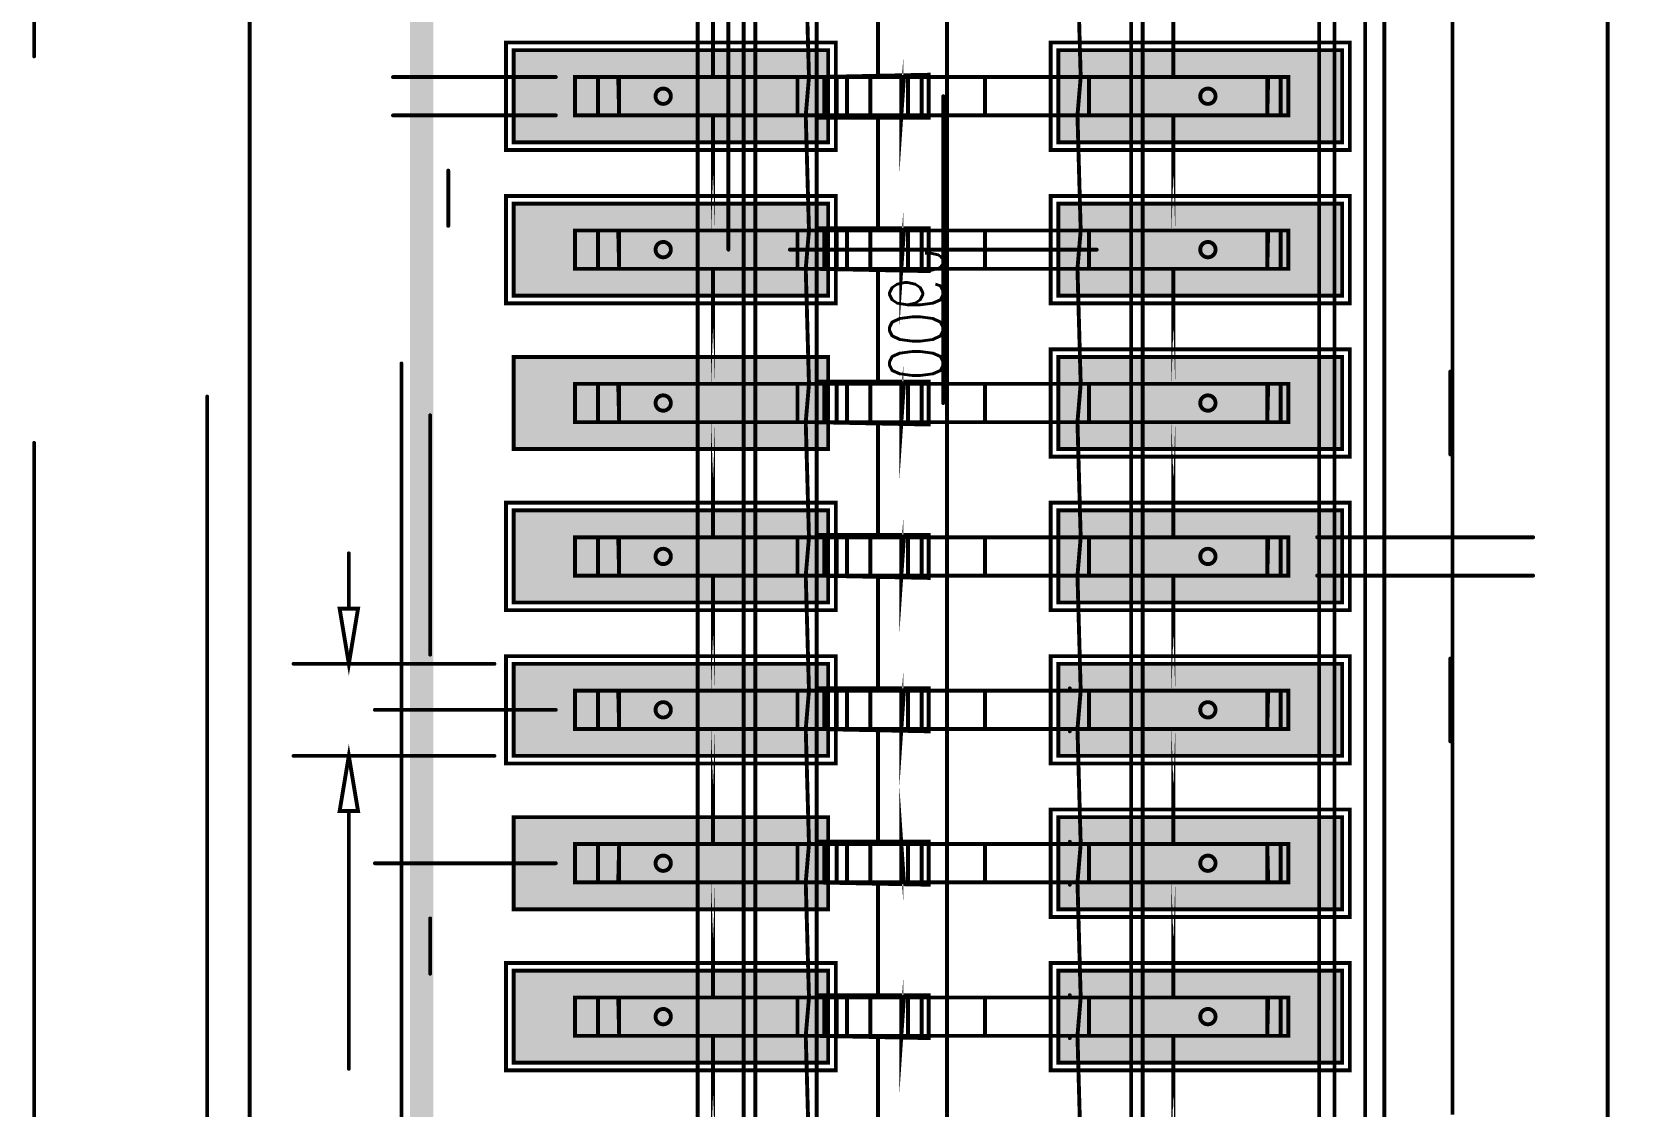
# Model space of a CAD drawing. Extents: x -3.1 to 96.3, y 0 to 53.4.
# Drawn here: x -2.6 to 7.89, y 11.71 to 18.71 of the extents above; entities that cross this region are included whole.
import ezdxf

# ---------------------------------------------------------------- set-up
doc = ezdxf.new("R2010")
doc.units = 0
doc.header["$MEASUREMENT"] = 0
doc.layers.get('0').update_dxf_attribs({"linetype": 'CONTINUOUS'})
for name, color, linetype in [('BOARD_OUTLINE_00', 43, 'CONTINUOUS'), ('DRIL_PLTE_THRU_01', 3, 'CONTINUOUS'), ('DRIL_PLTE_THRU_02', 146, 'CONTINUOUS'), ('DRIL_PLTE_THRU_03', 176, 'CONTINUOUS'), ('DRIL_PLTE_THRU_04', 56, 'CONTINUOUS'), ('DRIL_PLTE_THRU_05', 176, 'CONTINUOUS'), ('DRIL_PLTE_THRU_06', 1, 'CONTINUOUS'), ('DRIL_PLTE_THRU_07', 34, 'CONTINUOUS'), ('DRIL_PLTE_THRU_08', 176, 'CONTINUOUS'), ('PADS_BOT', 5, 'CONTINUOUS'), ('PADS_INNER', 106, 'CONTINUOUS'), ('PADS_TOP', 106, 'CONTINUOUS'), ('PART_BOT_2DLINE_20', 222, 'CONTINUOUS'), ('PART_NAME_08', 216, 'CONTINUOUS')]:
    doc.layers.add(name, color=color, linetype=linetype)
doc.styles.add('W0$05', font='simplex', dxfattribs={"width": 0.75})

# ---------------------------------------------------------------- blocks, each defined once
blk = doc.blocks.new('BOARD_9583')
at = {"layer": 'BOARD_OUTLINE_00', "const_width": 0.152}
blk.add_lwpolyline([(0, 1), (1, 0), (86, 0), (87, 1), (87, 51.009), (86, 52.009), (1, 52.009), (0, 51.009)], close=True, dxfattribs=at)
blk = doc.blocks.new('SMOOTH_0$0254')
at = {"const_width": 0.0127}
blk.add_lwpolyline([(-0.00635, 0, 1), (0.00635, 0, 1)], format="xyb", close=True, dxfattribs=at)
blk = doc.blocks.new('PART_BODY_BOT_9582')
at = {"layer": 'PART_BOT_2DLINE_20', "const_width": 0.0254}
for points in [[(-1.26, 5.925), (-10.535, 5.925)], [(10.535, 5.925), (1.26, 5.925)], [(10.46, 4.797), (0.958, 4.797)], [(6.64, 4.521), (-6.64, 4.521)], [(2.7, 2.925), (2.7, 4.234)], [(3.3, 2.925), (3.3, 4.234)], [(2.34, 3.874), (1.98, 3.874)], [(5.34, 3.874), (3.66, 3.874)], [(3, 2.525), (3, 3.704)], [(4, 2.525), (4, 3.704)], [(-1.125, 2.525), (-1.125, 3.586)], [(-0.875, 2.525), (-0.875, 3.586)], [(6.46, 3.531), (0.742, 3.531)], [(2.64, 3.344), (1.08, 3.344)], [(4.72, 3.344), (4.36, 3.344)], [(-0.155, 3.226), (-0.515, 3.226)], [(-1.125, 2.118), (-0.875, 2.112), (-1.125, 2.112)], [(-0.125, 2.118), (0.125, 2.112), (-0.125, 2.112)], [(0.875, 2.118), (1.125, 2.112), (0.875, 2.112)], [(1.875, 2.118), (2.125, 2.112), (1.875, 2.112)], [(2.875, 2.118), (3.125, 2.112), (2.875, 2.112)], [(4.125, 2.118), (3.875, 2.112), (4.125, 2.112)], [(4.875, 2.118), (5.125, 2.112), (4.875, 2.112)], [(-1.875, 1.5), (-1.125, 1.5), (-1.875, 1.5)], [(-0.125, 1.5), (-0.875, 1.5), (-0.125, 1.5)], [(0.875, 1.5), (0.125, 1.5), (0.875, 1.5)], [(1.125, 1.5), (1.875, 1.5), (1.125, 1.5)], [(2.875, 1.5), (2.125, 1.5), (2.875, 1.5)], [(3.125, 1.5), (3.875, 1.5), (3.125, 1.5)], [(4.125, 1.5), (4.875, 1.5), (4.125, 1.5)], [(5.875, 1.5), (5.125, 1.5), (5.875, 1.5)], [(0, 1.4), (-10.3, 1.4)], [(8.58, 1.225), (8.58, -0.025), (-8.58, -0.025), (-8.58, 1.225)], [(5.875, 0.875), (5.125, 0.896), (4.875, 0.875), (4.125, 0.896), (3.875, 0.875), (3.125, 0.896), (2.875, 0.875), (2.125, 0.896), (1.875, 0.875), (1.125, 0.896), (0.875, 0.875), (0.125, 0.896), (-0.125, 0.875), (-0.875, 0.896), (-1.125, 0.875), (-1.875, 0.896)], [(0, -1), (0, 1)], [(8.05, 0.825), (-8.05, 0.825)], [(-0.875, 0.095), (-0.86, 0.825), (-0.86, 0.095), (-1.14, 0.095), (-1.125, 0.825), (-1.125, 0.095)], [(-0.875, 0.775), (-1.125, 0.775)], [(-0.125, 0.095), (-0.14, 0.825), (-0.14, 0.095), (0.14, 0.095), (0.125, 0.825), (0.125, 0.095)], [(0.125, 0.775), (-0.125, 0.775)], [(0.875, 0.095), (0.86, 0.825), (0.86, 0.095), (1.14, 0.095), (1.125, 0.825), (1.125, 0.095)], [(1.125, 0.775), (0.875, 0.775)], [(1.875, 0.095), (1.86, 0.825), (1.86, 0.095), (2.14, 0.095), (2.125, 0.825), (2.125, 0.095)], [(2.125, 0.775), (1.875, 0.775)], [(2.875, 0.095), (2.86, 0.825), (2.86, 0.095), (3.14, 0.095), (3.125, 0.825), (3.125, 0.095)], [(3.125, 0.775), (2.875, 0.775)], [(3.875, 0.095), (3.86, 0.825), (3.86, 0.095), (4.14, 0.095), (4.125, 0.825), (4.125, 0.095)], [(4.125, 0.775), (3.875, 0.775)], [(4.875, 0.095), (4.86, 0.825), (4.86, 0.095), (5.14, 0.095), (5.125, 0.825), (5.125, 0.095)], [(5.125, 0.775), (4.875, 0.775)], [(-0.875, 0.695), (-1.125, 0.695)], [(-0.875, 0.627), (-1.125, 0.627)], [(0.125, 0.695), (-0.125, 0.695)], [(0.125, 0.627), (-0.125, 0.627)], [(1.125, 0.695), (0.875, 0.695)], [(1.125, 0.627), (0.875, 0.627)], [(2.125, 0.695), (1.875, 0.695)], [(2.125, 0.627), (1.875, 0.627)], [(3.125, 0.695), (2.875, 0.695)], [(3.125, 0.627), (2.875, 0.627)], [(4.125, 0.695), (3.875, 0.695)], [(4.125, 0.627), (3.875, 0.627)], [(5.125, 0.695), (4.875, 0.695)], [(5.125, 0.627), (4.875, 0.627)], [(-1.14, 0.425), (-1.86, 0.425)], [(-0.875, 0.475), (-1.125, 0.475)], [(-0.14, 0.425), (-0.86, 0.425)], [(0.125, 0.475), (-0.125, 0.475)], [(0, -0.5), (0, 0.5)], [(0.86, 0.425), (0.14, 0.425)], [(1.125, 0.475), (0.875, 0.475)], [(1.86, 0.425), (1.14, 0.425)], [(2.125, 0.475), (1.875, 0.475)], [(2.86, 0.425), (2.14, 0.425)], [(3.125, 0.475), (2.875, 0.475)], [(3.86, 0.425), (3.14, 0.425)], [(4.125, 0.475), (3.875, 0.475)], [(4.86, 0.425), (4.14, 0.425)], [(5.125, 0.475), (4.875, 0.475)], [(5.86, 0.425), (5.14, 0.425)], [(-1.125, 0.256), (-0.875, 0.273), (-1.125, 0.273)], [(-0.875, 0.23), (-1.125, 0.23)], [(-0.125, 0.256), (0.125, 0.273), (-0.125, 0.273)], [(0.125, 0.23), (-0.125, 0.23)], [(0.875, 0.256), (1.125, 0.273), (0.875, 0.273)], [(1.125, 0.23), (0.875, 0.23)], [(1.875, 0.256), (2.125, 0.273), (1.875, 0.273)], [(2.125, 0.23), (1.875, 0.23)], [(2.875, 0.256), (3.125, 0.273), (2.875, 0.273)], [(3.125, 0.23), (2.875, 0.23)], [(4.125, 0.256), (3.875, 0.273), (4.125, 0.273)], [(4.125, 0.23), (3.875, 0.23)], [(4.875, 0.256), (5.125, 0.273), (4.875, 0.273)], [(5.125, 0.23), (4.875, 0.23)], [(-0.875, 0.14), (-1.125, 0.14)], [(0.125, 0.14), (-0.125, 0.14)], [(1.125, 0.14), (0.875, 0.14)], [(2.125, 0.14), (1.875, 0.14)], [(3.125, 0.14), (2.875, 0.14)], [(4.125, 0.14), (3.875, 0.14)], [(5.125, 0.14), (4.875, 0.14)], [(1, 0), (-1, 0)], [(0.5, 0), (-0.5, 0)], [(-0.875, -0.273), (-1.125, -0.273)], [(0.125, -0.273), (-0.125, -0.273)], [(1.125, -0.273), (0.875, -0.273)], [(2.125, -0.273), (1.875, -0.273)], [(3.125, -0.273), (2.875, -0.273)], [(4.125, -0.273), (3.875, -0.273)], [(5.125, -0.273), (4.875, -0.273)], [(2.875, -0.825), (2.86, -0.825)], [(3.14, -0.825), (3.125, -0.825)], [(3.875, -0.825), (3.86, -0.825)], [(4.14, -0.825), (4.125, -0.825)], [(4.875, -0.825), (4.86, -0.825)], [(5.14, -0.825), (5.125, -0.825)], [(-1.875, -0.875), (-1.125, -0.896), (-0.875, -0.875), (-0.125, -0.896), (0.125, -0.875), (0.875, -0.896), (1.125, -0.875), (1.875, -0.896), (2.125, -0.875), (2.875, -0.896), (3.125, -0.875), (3.875, -0.896), (4.125, -0.875), (4.875, -0.896), (5.125, -0.875), (5.875, -0.896)], [(11, -1.225), (-11, -1.225)], [(11.075, -1.3), (-11.075, -1.3)], [(-1.875, -1.5), (-1.125, -1.5), (-1.875, -1.5)], [(-0.125, -1.5), (-0.875, -1.5), (-0.125, -1.5)], [(0.875, -1.5), (0.125, -1.5), (0.875, -1.5)], [(1.125, -1.5), (1.875, -1.5), (1.125, -1.5)], [(2.875, -1.5), (2.125, -1.5), (2.875, -1.5)], [(3.125, -1.5), (3.875, -1.5), (3.125, -1.5)], [(4.125, -1.5), (4.875, -1.5), (4.125, -1.5)], [(5.875, -1.5), (5.125, -1.5), (5.875, -1.5)], [(-1.125, -2.118), (-0.875, -2.112), (-1.125, -2.112)], [(-0.125, -2.118), (0.125, -2.112), (-0.125, -2.112)], [(0.875, -2.118), (1.125, -2.112), (0.875, -2.112)], [(1.875, -2.118), (2.125, -2.112), (1.875, -2.112)], [(2.875, -2.118), (3.125, -2.112), (2.875, -2.112)], [(4.125, -2.118), (3.875, -2.112), (4.125, -2.112)], [(4.875, -2.118), (5.125, -2.112), (4.875, -2.112)], [(1.875, -3.845), (1.875, -2.437)], [(2.125, -3.845), (2.125, -2.437)], [(5.64, -3.319), (-5.64, -3.319)], [(1.335, -3.305), (0.795, -3.305)], [(3.205, -3.305), (2.665, -3.305)], [(9.94, -4.331), (-9.94, -4.331)]]:
    blk.add_lwpolyline(points, dxfattribs=at)
for points in [[(2.7, 3.874), (2.34, 3.934), (2.34, 3.814)], [(3.3, 3.874), (3.66, 3.934), (3.66, 3.814)], [(-0.65, 0.7), (-1.35, 0.7), (-1.35, 2.85), (-0.65, 2.85)], [(0.35, 0.7), (-0.35, 0.7), (-0.35, 2.85), (0.35, 2.85)], [(2.35, 0.7), (1.65, 0.7), (1.65, 2.85), (2.35, 2.85)], [(3.35, 0.7), (2.65, 0.7), (2.65, 2.85), (3.35, 2.85)], [(5.35, 0.7), (4.65, 0.7), (4.65, 2.85), (5.35, 2.85)], [(-0.7, 0.75), (-0.7, 2.8), (-1.3, 2.8), (-1.3, 0.75)], [(0.3, 0.75), (0.3, 2.8), (-0.3, 2.8), (-0.3, 0.75)], [(1.3, 0.75), (0.7, 0.75), (0.7, 2.8), (1.3, 2.8), (1.3, 0.75), (0.7, 0.75), (0.7, 2.8), (1.3, 2.8)], [(2.3, 0.75), (2.3, 2.8), (1.7, 2.8), (1.7, 0.75)], [(3.3, 0.75), (3.3, 2.8), (2.7, 2.8), (2.7, 0.75)], [(4.3, 0.75), (3.7, 0.75), (3.7, 2.8), (4.3, 2.8), (4.3, 0.75), (3.7, 0.75), (3.7, 2.8), (4.3, 2.8)], [(5.3, 0.75), (5.3, 2.8), (4.7, 2.8), (4.7, 0.75)], [(-0.875, 0.95), (-1.125, 0.95), (-1.125, 2.4), (-0.875, 2.4), (-0.875, 0.95), (-1.125, 0.95), (-1.125, 2.4), (-0.875, 2.4)], [(0.125, 0.95), (0.125, 2.4), (-0.125, 2.4), (-0.125, 0.95)], [(0.125, 0.95), (-0.125, 0.95), (-0.125, 2.4), (0.125, 2.4)], [(1.125, 0.95), (1.125, 2.4), (0.875, 2.4), (0.875, 0.95)], [(0.875, 0.95), (0.875, 2.4), (1.125, 2.4), (1.125, 0.95)], [(2.125, 0.95), (2.125, 2.4), (1.875, 2.4), (1.875, 0.95)], [(1.875, 0.95), (1.875, 2.4), (2.125, 2.4), (2.125, 0.95)], [(3.125, 0.95), (3.125, 2.4), (2.875, 2.4), (2.875, 0.95)], [(3.125, 0.95), (2.875, 0.95), (2.875, 2.4), (3.125, 2.4)], [(4.125, 0.95), (4.125, 2.4), (3.875, 2.4), (3.875, 0.95), (4.125, 0.95), (4.125, 2.4), (3.875, 2.4), (3.875, 0.95)], [(5.125, 0.95), (5.125, 2.4), (4.875, 2.4), (4.875, 0.95)], [(5.125, 0.95), (4.875, 0.95), (4.875, 2.4), (5.125, 2.4)], [(11, -2.75), (-11, -2.75), (-11, 1.225), (-7.125, 1.225), (-7.125, 2.25), (-6.875, 2.25), (-6.875, -2.25), (-7.125, -2.25), (-7.125, -1.225), (-11, -1.225), (-11, 1.225), (11, 1.225)], [(-1.875, 2.25), (-2.125, 2.25), (-2.125, -2.25), (-1.875, -2.25), (-1.875, -1.225), (-1.125, -1.225), (-1.125, -2.25), (-0.875, -2.25), (-0.875, 2.25), (-1.125, 2.25), (-1.125, 1.225), (-1.875, 1.225)], [(2.125, 2.25), (1.875, 2.25), (1.875, 1.225), (1.125, 1.225), (1.125, 2.25), (0.875, 2.25), (0.875, 1.225), (0.125, 1.225), (0.125, 2.25), (-0.125, 2.25), (-0.125, 1.225), (-0.875, 1.225), (-0.875, 2.25), (-1.125, 2.25), (-1.125, -2.25), (-0.875, -2.25), (-0.875, -1.225), (-0.125, -1.225), (-0.125, -2.25), (0.125, -2.25), (0.125, 2.25), (-0.125, 2.25), (-0.125, -2.25), (0.125, -2.25), (0.125, -1.225), (0.875, -1.225), (0.875, -2.25), (1.125, -2.25), (1.125, -1.225), (1.875, -1.225), (1.875, -2.25), (2.125, -2.25)], [(1.125, -2.25), (0.875, -2.25), (0.875, 2.25), (1.125, 2.25)], [(4.875, -2.25), (4.875, -1.225), (4.125, -1.225), (4.125, -2.25), (3.875, -2.25), (3.875, -1.225), (3.125, -1.225), (3.125, -2.25), (2.875, -2.25), (2.875, 2.25), (3.125, 2.25), (3.125, -2.25), (2.875, -2.25), (2.875, -1.225), (2.125, -1.225), (2.125, -2.25), (1.875, -2.25), (1.875, 2.25), (2.125, 2.25), (2.125, 1.225), (2.875, 1.225), (2.875, 2.25), (3.125, 2.25), (3.125, 1.225), (3.875, 1.225), (3.875, 2.25), (4.125, 2.25), (4.125, -2.25), (3.875, -2.25), (3.875, 2.25), (4.125, 2.25), (4.125, 1.225), (4.875, 1.225), (4.875, 2.25), (5.125, 2.25), (5.125, -2.25)], [(5.875, -2.25), (5.875, -1.225), (5.125, -1.225), (5.125, -2.25), (4.875, -2.25), (4.875, 2.25), (5.125, 2.25), (5.125, 1.225), (5.875, 1.225), (5.875, 2.25), (6.125, 2.25), (6.125, -2.25)], [(10.45, -1.6), (10.45, -1.5), (11.112, -1.5), (11.35, -1.262), (11.35, 1.312), (11.112, 1.55), (10.45, 1.55), (10.45, 1.6), (-10.45, 1.6), (-10.45, 1.55), (-11.112, 1.55), (-11.35, 1.312), (-11.35, -1.262), (-11.112, -1.5), (-10.45, -1.5), (-10.45, -1.6), (-6.606, -1.6), (-6.058, -2.55), (6.058, -2.55), (6.606, -1.6)], [(11.075, -2.875), (-11.075, -2.875), (-11.075, 1.3), (11.075, 1.3)], [(-0.65, -2.65), (-1.35, -2.65), (-1.35, -0.7), (-0.65, -0.7)], [(0.35, -2.65), (-0.35, -2.65), (-0.35, -0.7), (0.35, -0.7)], [(1.35, -2.65), (0.65, -2.65), (0.65, -0.7), (1.35, -0.7)], [(2.35, -2.65), (1.65, -2.65), (1.65, -0.7), (2.35, -0.7)], [(3.35, -2.65), (2.65, -2.65), (2.65, -0.7), (3.35, -0.7)], [(4.35, -2.65), (3.65, -2.65), (3.65, -0.7), (4.35, -0.7)], [(5.35, -2.65), (4.65, -2.65), (4.65, -0.7), (5.35, -0.7)], [(-0.7, -2.6), (-0.7, -0.75), (-1.3, -0.75), (-1.3, -2.6)], [(0.3, -2.6), (0.3, -0.75), (-0.3, -0.75), (-0.3, -2.6)], [(1.3, -2.6), (1.3, -0.75), (0.7, -0.75), (0.7, -2.6)], [(2.3, -2.6), (2.3, -0.75), (1.7, -0.75), (1.7, -2.6)], [(3.3, -2.6), (3.3, -0.75), (2.7, -0.75), (2.7, -2.6)], [(4.3, -2.6), (4.3, -0.75), (3.7, -0.75), (3.7, -2.6)], [(5.3, -2.6), (5.3, -0.75), (4.7, -0.75), (4.7, -2.6)], [(-0.875, -2.2), (-1.125, -2.2), (-1.125, -0.95), (-0.875, -0.95)], [(-0.875, -2.2), (-1.125, -2.2), (-1.125, -0.95), (-0.875, -0.95)], [(0.125, -2.2), (-0.125, -2.2), (-0.125, -0.95), (0.125, -0.95), (0.125, -2.2), (-0.125, -2.2), (-0.125, -0.95), (0.125, -0.95)], [(1.125, -2.2), (0.875, -2.2), (0.875, -0.95), (1.125, -0.95), (1.125, -2.2), (0.875, -2.2), (0.875, -0.95), (1.125, -0.95)], [(2.125, -2.2), (1.875, -2.2), (1.875, -0.95), (2.125, -0.95), (2.125, -2.2), (1.875, -2.2), (1.875, -0.95), (2.125, -0.95)], [(3.125, -2.2), (3.125, -0.95), (2.875, -0.95), (2.875, -2.2), (3.125, -2.2), (3.125, -0.95), (2.875, -0.95), (2.875, -2.2)], [(4.125, -2.2), (4.125, -0.95), (3.875, -0.95), (3.875, -2.2)], [(4.125, -2.2), (3.875, -2.2), (3.875, -0.95), (4.125, -0.95)], [(5.125, -2.2), (5.125, -0.95), (4.875, -0.95), (4.875, -2.2), (5.125, -2.2), (5.125, -0.95), (4.875, -0.95), (4.875, -2.2)], [(6, -2.45), (6.548, -1.5), (6, -2.45), (-6, -2.45), (-6.548, -1.5), (-6, -2.45)]]:
    blk.add_lwpolyline(points, close=True, dxfattribs=at)
for points in [[(-1.05, 1.825, 1), (-0.95, 1.825, 1), (-1.05, 1.825)], [(0.05, 1.825, -1), (-0.05, 1.825, -1), (0.05, 1.825)], [(0.95, 1.825, 1), (1.05, 1.825, 1), (0.95, 1.825)], [(1.95, 1.825, 1), (2.05, 1.825, 1), (1.95, 1.825)], [(2.95, 1.825, 1), (3.05, 1.825, 1), (2.95, 1.825)], [(3.95, 1.825, 1), (4.05, 1.825, 1), (3.95, 1.825)], [(4.95, 1.825, 1), (5.05, 1.825, 1), (4.95, 1.825)], [(-1.05, -1.725, 1), (-0.95, -1.725, 1), (-1.05, -1.725)], [(0.05, -1.725, -1), (-0.05, -1.725, -1), (0.05, -1.725)], [(0.95, -1.725, 1), (1.05, -1.725, 1), (0.95, -1.725)], [(1.95, -1.725, 1), (2.05, -1.725, 1), (1.95, -1.725)], [(2.95, -1.725, 1), (3.05, -1.725, 1), (2.95, -1.725)], [(3.95, -1.725, 1), (4.05, -1.725, 1), (3.95, -1.725)], [(4.95, -1.725, 1), (5.05, -1.725, 1), (4.95, -1.725)]]:
    blk.add_lwpolyline(points, format="xyb", dxfattribs=at)
at = {"layer": 'PART_BOT_2DLINE_20'}
for p in [(-1.26, 5.925), (1.26, 5.925), (0.958, 4.797), (2.7, 4.234), (3.3, 4.234), (1.98, 3.874), (2.34, 3.934), (2.34, 3.874), (2.7, 3.874), (3.3, 3.874), (3.66, 3.934), (3.66, 3.874), (5.34, 3.874), (2.34, 3.814), (3.66, 3.814), (3, 3.704), (4, 3.704), (-1.125, 3.586), (-0.875, 3.586), (0.742, 3.531), (1.08, 3.344), (2.64, 3.344), (4.36, 3.344), (4.72, 3.344), (-0.515, 3.226), (-0.155, 3.226), (2.7, 2.925), (3.3, 2.925), (-1.35, 2.85), (-0.65, 2.85), (-0.35, 2.85), (0.35, 2.85), (1.65, 2.85), (2.35, 2.85), (2.65, 2.85), (3.35, 2.85), (4.65, 2.85), (5.35, 2.85), (-1.3, 2.8), (-0.7, 2.8), (-0.3, 2.8), (0.3, 2.8), (0.7, 2.8), (0.7, 2.8), (1.3, 2.8), (1.3, 2.8), (1.7, 2.8), (2.3, 2.8), (2.7, 2.8), (3.3, 2.8), (3.7, 2.8), (3.7, 2.8), (4.3, 2.8), (4.3, 2.8), (4.7, 2.8), (5.3, 2.8), (-1.125, 2.525), (-0.875, 2.525), (3, 2.525), (4, 2.525), (-1.125, 2.4), (-1.125, 2.4), (-0.875, 2.4), (-0.875, 2.4), (-0.125, 2.4), (-0.125, 2.4), (0.125, 2.4), (0.125, 2.4), (0.875, 2.4), (0.875, 2.4), (1.125, 2.4), (1.125, 2.4), (1.875, 2.4), (1.875, 2.4), (2.125, 2.4), (2.125, 2.4), (2.875, 2.4), (2.875, 2.4), (3.125, 2.4), (3.125, 2.4), (3.875, 2.4), (3.875, 2.4), (4.125, 2.4), (4.125, 2.4), (4.875, 2.4), (4.875, 2.4), (5.125, 2.4), (5.125, 2.4), (-1.125, 2.25), (-1.125, 2.25), (-0.875, 2.25), (-0.875, 2.25), (-0.125, 2.25), (-0.125, 2.25), (0.125, 2.25), (0.125, 2.25), (0.875, 2.25), (0.875, 2.25), (1.125, 2.25), (1.125, 2.25), (1.875, 2.25), (1.875, 2.25), (2.125, 2.25), (2.125, 2.25), (2.875, 2.25), (2.875, 2.25), (3.125, 2.25), (3.125, 2.25), (3.875, 2.25), (3.875, 2.25), (4.125, 2.25), (4.125, 2.25), (4.875, 2.25), (4.875, 2.25), (5.125, 2.25), (5.125, 2.25), (-1.125, 2.118), (-1.125, 2.112), (-0.875, 2.112), (-0.125, 2.118), (-0.125, 2.112), (0.125, 2.112), (0.875, 2.118), (0.875, 2.112), (1.125, 2.112), (1.875, 2.118), (1.875, 2.112), (2.125, 2.112), (2.875, 2.118), (2.875, 2.112), (3.125, 2.112), (3.875, 2.112), (4.125, 2.118), (4.125, 2.112), (4.875, 2.118), (4.875, 2.112), (5.125, 2.112), (-1.05, 1.825), (-0.95, 1.825), (-0.05, 1.825), (0.05, 1.825), (0.95, 1.825), (1.05, 1.825), (1.95, 1.825), (2.05, 1.825), (2.95, 1.825), (3.05, 1.825), (3.95, 1.825), (4.05, 1.825), (4.95, 1.825), (5.05, 1.825), (-1.125, 1.5), (-0.875, 1.5), (-0.125, 1.5), (-0.125, 1.5), (0.125, 1.5), (0.875, 1.5), (0.875, 1.5), (1.125, 1.5), (1.125, 1.5), (1.875, 1.5), (2.125, 1.5), (2.875, 1.5), (2.875, 1.5), (3.125, 1.5), (3.125, 1.5), (3.875, 1.5), (4.125, 1.5), (4.125, 1.5), (4.875, 1.5), (5.125, 1.5), (0, 1.4), (-1.125, 1.225), (-0.875, 1.225), (-0.125, 1.225), (0.125, 1.225), (0.875, 1.225), (1.125, 1.225), (1.875, 1.225), (2.125, 1.225), (2.875, 1.225), (3.125, 1.225), (3.875, 1.225), (4.125, 1.225), (4.875, 1.225), (5.125, 1.225), (-1.125, 0.95), (-1.125, 0.95), (-0.875, 0.95), (-0.875, 0.95), (-0.125, 0.95), (-0.125, 0.95), (0, 1), (0.125, 0.95), (0.125, 0.95), (0.875, 0.95), (0.875, 0.95), (1.125, 0.95), (1.125, 0.95), (1.875, 0.95), (1.875, 0.95), (2.125, 0.95), (2.125, 0.95), (2.875, 0.95), (2.875, 0.95), (3.125, 0.95), (3.125, 0.95), (3.875, 0.95), (3.875, 0.95), (4.125, 0.95), (4.125, 0.95), (4.875, 0.95), (4.875, 0.95), (5.125, 0.95), (5.125, 0.95), (-1.125, 0.875), (-0.875, 0.896), (-0.125, 0.875), (0.125, 0.896), (0.875, 0.875), (1.125, 0.896), (1.875, 0.875), (2.125, 0.896), (2.875, 0.875), (3.125, 0.896), (3.875, 0.875), (4.125, 0.896), (4.875, 0.875), (5.125, 0.896), (-1.3, 0.75), (-1.125, 0.825), (-1.125, 0.775), (-0.875, 0.775), (-0.86, 0.825), (-0.7, 0.75), (-0.3, 0.75), (-0.14, 0.825), (-0.125, 0.775), (0.125, 0.825), (0.125, 0.775), (0.3, 0.75), (0.7, 0.75), (0.7, 0.75), (0.86, 0.825), (0.875, 0.775), (1.125, 0.825), (1.125, 0.775), (1.3, 0.75), (1.3, 0.75), (1.7, 0.75), (1.86, 0.825), (1.875, 0.775), (2.125, 0.825), (2.125, 0.775), (2.3, 0.75), (2.7, 0.75), (2.86, 0.825), (2.875, 0.775), (3.125, 0.825), (3.125, 0.775), (3.3, 0.75), (3.7, 0.75), (3.7, 0.75), (3.86, 0.825), (3.875, 0.775), (4.125, 0.825), (4.125, 0.775), (4.3, 0.75), (4.3, 0.75), (4.7, 0.75), (4.86, 0.825), (4.875, 0.775), (5.125, 0.825), (5.125, 0.775), (5.3, 0.75), (-1.35, 0.7), (-1.125, 0.695), (-1.125, 0.627), (-0.875, 0.695), (-0.875, 0.627), (-0.65, 0.7), (-0.35, 0.7), (-0.125, 0.695), (-0.125, 0.627), (0.125, 0.695), (0.125, 0.627), (0.35, 0.7), (0.875, 0.695), (0.875, 0.627), (1.125, 0.695), (1.125, 0.627), (1.65, 0.7), (1.875, 0.695), (1.875, 0.627), (2.125, 0.695), (2.125, 0.627), (2.35, 0.7), (2.65, 0.7), (2.875, 0.695), (2.875, 0.627), (3.125, 0.695), (3.125, 0.627), (3.35, 0.7), (3.875, 0.695), (3.875, 0.627), (4.125, 0.695), (4.125, 0.627), (4.65, 0.7), (4.875, 0.695), (4.875, 0.627), (5.125, 0.695), (5.125, 0.627), (5.35, 0.7), (-1.14, 0.425), (-1.125, 0.475), (-0.875, 0.475), (-0.86, 0.425), (-0.14, 0.425), (-0.125, 0.475), (0, 0.5), (0.125, 0.475), (0.14, 0.425), (0.86, 0.425), (0.875, 0.475), (1.125, 0.475), (1.14, 0.425), (1.86, 0.425), (1.875, 0.475), (2.125, 0.475), (2.14, 0.425), (2.86, 0.425), (2.875, 0.475), (3.125, 0.475), (3.14, 0.425), (3.86, 0.425), (3.875, 0.475), (4.125, 0.475), (4.14, 0.425), (4.86, 0.425), (4.875, 0.475), (5.125, 0.475), (5.14, 0.425), (-1.125, 0.273), (-1.125, 0.256), (-1.125, 0.23), (-0.875, 0.273), (-0.875, 0.23), (-0.125, 0.273), (-0.125, 0.256), (-0.125, 0.23), (0.125, 0.273), (0.125, 0.23), (0.875, 0.273), (0.875, 0.256), (0.875, 0.23), (1.125, 0.273), (1.125, 0.23), (1.875, 0.273), (1.875, 0.256), (1.875, 0.23), (2.125, 0.273), (2.125, 0.23), (2.875, 0.273), (2.875, 0.256), (2.875, 0.23), (3.125, 0.273), (3.125, 0.23), (3.875, 0.273), (3.875, 0.23), (4.125, 0.273), (4.125, 0.256), (4.125, 0.23), (4.875, 0.273), (4.875, 0.256), (4.875, 0.23), (5.125, 0.273), (5.125, 0.23), (-1.14, 0.095), (-1.125, 0.14), (-1.125, 0.095), (-0.875, 0.14), (-0.875, 0.095), (-0.86, 0.095), (-0.14, 0.095), (-0.125, 0.14), (-0.125, 0.095), (0.125, 0.14), (0.125, 0.095), (0.14, 0.095), (0.86, 0.095), (0.875, 0.14), (0.875, 0.095), (1.125, 0.14), (1.125, 0.095), (1.14, 0.095), (1.86, 0.095), (1.875, 0.14), (1.875, 0.095), (2.125, 0.14), (2.125, 0.095), (2.14, 0.095), (2.86, 0.095), (2.875, 0.14), (2.875, 0.095), (3.125, 0.14), (3.125, 0.095), (3.14, 0.095), (3.86, 0.095), (3.875, 0.14), (3.875, 0.095), (4.125, 0.14), (4.125, 0.095), (4.14, 0.095), (4.86, 0.095), (4.875, 0.14), (4.875, 0.095), (5.125, 0.14), (5.125, 0.095), (5.14, 0.095), (-1, 0), (-0.5, 0), (0.5, 0), (1, 0), (-1.125, -0.273), (-0.875, -0.273), (-0.125, -0.273), (0.125, -0.273), (0.875, -0.273), (1.125, -0.273), (1.875, -0.273), (2.125, -0.273), (2.875, -0.273), (3.125, -0.273), (3.875, -0.273), (4.125, -0.273), (4.875, -0.273), (5.125, -0.273), (0, -0.5), (-1.35, -0.7), (-0.65, -0.7), (-0.35, -0.7), (0.35, -0.7), (0.65, -0.7), (1.35, -0.7), (1.65, -0.7), (2.35, -0.7), (2.65, -0.7), (3.35, -0.7), (3.65, -0.7), (4.35, -0.7), (4.65, -0.7), (5.35, -0.7), (-1.3, -0.75), (-0.7, -0.75), (-0.3, -0.75), (0.3, -0.75), (0.7, -0.75), (1.3, -0.75), (1.7, -0.75), (2.3, -0.75), (2.7, -0.75), (2.86, -0.825), (2.875, -0.825), (3.125, -0.825), (3.14, -0.825), (3.3, -0.75), (3.7, -0.75), (3.86, -0.825), (3.875, -0.825), (4.125, -0.825), (4.14, -0.825), (4.3, -0.75), (4.7, -0.75), (4.86, -0.825), (4.875, -0.825), (5.125, -0.825), (5.14, -0.825), (5.3, -0.75), (-1.125, -0.896), (-1.125, -0.95), (-1.125, -0.95), (-0.875, -0.875), (-0.875, -0.95), (-0.875, -0.95), (-0.125, -0.896), (-0.125, -0.95), (-0.125, -0.95), (0.125, -0.875), (0.125, -0.95), (0.125, -0.95), (0.875, -0.896), (0.875, -0.95), (0.875, -0.95), (1.125, -0.875), (1.125, -0.95), (1.125, -0.95), (1.875, -0.896), (1.875, -0.95), (1.875, -0.95), (2.125, -0.875), (2.125, -0.95), (2.125, -0.95), (2.875, -0.896), (2.875, -0.95), (2.875, -0.95), (3.125, -0.875), (3.125, -0.95), (3.125, -0.95), (3.875, -0.896), (3.875, -0.95), (3.875, -0.95), (4.125, -0.875), (4.125, -0.95), (4.125, -0.95), (4.875, -0.896), (4.875, -0.95), (4.875, -0.95), (5.125, -0.875), (5.125, -0.95), (5.125, -0.95), (0, -1), (-1.125, -1.225), (-0.875, -1.225), (-0.125, -1.225), (0.125, -1.225), (0.875, -1.225), (1.125, -1.225), (1.875, -1.225), (2.125, -1.225), (2.875, -1.225), (3.125, -1.225), (3.875, -1.225), (4.125, -1.225), (4.875, -1.225), (5.125, -1.225), (-1.125, -1.5), (-0.875, -1.5), (-0.125, -1.5), (-0.125, -1.5), (0.125, -1.5), (0.875, -1.5), (0.875, -1.5), (1.125, -1.5), (1.125, -1.5), (1.875, -1.5), (2.125, -1.5), (2.875, -1.5), (2.875, -1.5), (3.125, -1.5), (3.125, -1.5), (3.875, -1.5), (4.125, -1.5), (4.125, -1.5), (4.875, -1.5), (5.125, -1.5), (-1.05, -1.725), (-0.95, -1.725), (-0.05, -1.725), (0.05, -1.725), (0.95, -1.725), (1.05, -1.725), (1.95, -1.725), (2.05, -1.725), (2.95, -1.725), (3.05, -1.725), (3.95, -1.725), (4.05, -1.725), (4.95, -1.725), (5.05, -1.725), (-1.125, -2.112), (-1.125, -2.118), (-1.125, -2.2), (-1.125, -2.2), (-0.875, -2.112), (-0.875, -2.2), (-0.875, -2.2), (-0.125, -2.112), (-0.125, -2.118), (-0.125, -2.2), (-0.125, -2.2), (0.125, -2.112), (0.125, -2.2), (0.125, -2.2), (0.875, -2.112), (0.875, -2.118), (0.875, -2.2), (0.875, -2.2), (1.125, -2.112), (1.125, -2.2), (1.125, -2.2), (1.875, -2.112), (1.875, -2.118), (1.875, -2.2), (1.875, -2.2), (2.125, -2.112), (2.125, -2.2), (2.125, -2.2), (2.875, -2.112), (2.875, -2.118), (2.875, -2.2), (2.875, -2.2), (3.125, -2.112), (3.125, -2.2), (3.125, -2.2), (3.875, -2.112), (3.875, -2.2), (3.875, -2.2), (4.125, -2.112), (4.125, -2.118), (4.125, -2.2), (4.125, -2.2), (4.875, -2.112), (4.875, -2.118), (4.875, -2.2), (4.875, -2.2), (5.125, -2.112), (5.125, -2.2), (5.125, -2.2), (-1.125, -2.25), (-1.125, -2.25), (-0.875, -2.25), (-0.875, -2.25), (-0.125, -2.25), (-0.125, -2.25), (0.125, -2.25), (0.125, -2.25), (0.875, -2.25), (0.875, -2.25), (1.125, -2.25), (1.125, -2.25), (1.875, -2.25), (1.875, -2.25), (2.125, -2.25), (2.125, -2.25), (2.875, -2.25), (2.875, -2.25), (3.125, -2.25), (3.125, -2.25), (3.875, -2.25), (3.875, -2.25), (4.125, -2.25), (4.125, -2.25), (4.875, -2.25), (4.875, -2.25), (5.125, -2.25), (5.125, -2.25), (1.875, -2.437), (2.125, -2.437), (-1.3, -2.6), (-0.7, -2.6), (-0.3, -2.6), (0.3, -2.6), (0.7, -2.6), (1.3, -2.6), (1.7, -2.6), (2.3, -2.6), (2.7, -2.6), (3.3, -2.6), (3.7, -2.6), (4.3, -2.6), (4.7, -2.6), (5.3, -2.6), (-1.35, -2.65), (-0.65, -2.65), (-0.35, -2.65), (0.35, -2.65), (0.65, -2.65), (1.35, -2.65), (1.65, -2.65), (2.35, -2.65), (2.65, -2.65), (3.35, -2.65), (3.65, -2.65), (4.35, -2.65), (4.65, -2.65), (5.35, -2.65), (0.795, -3.305), (1.335, -3.305), (2.665, -3.305), (3.205, -3.305), (1.875, -3.845), (2.125, -3.845)]:
    blk.add_blockref('SMOOTH_0$0254', p, dxfattribs=at)
blk = doc.blocks.new('DRIL_HOLE_0')
blk.add_lwpolyline([(0, 0, 1), (0, 0, 1)], format="xyb", close=True)
blk = doc.blocks.new('PAD_0')
blk.add_lwpolyline([(0, 0, 1), (0, 0, 1)], format="xyb", close=True)
blk = doc.blocks.new('PAD_54')
at = {"const_width": 0.6}
blk.add_lwpolyline([(-1.025, 0), (1.025, 0)], dxfattribs=at)
blk = doc.blocks.new('STK_BOT_90')
at = {"layer": 'DRIL_PLTE_THRU_01'}
blk.add_blockref('DRIL_HOLE_0', (0, 0), dxfattribs=at)
at = {"layer": 'DRIL_PLTE_THRU_02'}
blk.add_blockref('DRIL_HOLE_0', (0, 0), dxfattribs=at)
at = {"layer": 'DRIL_PLTE_THRU_03'}
blk.add_blockref('DRIL_HOLE_0', (0, 0), dxfattribs=at)
at = {"layer": 'DRIL_PLTE_THRU_04'}
blk.add_blockref('DRIL_HOLE_0', (0, 0), dxfattribs=at)
at = {"layer": 'DRIL_PLTE_THRU_05'}
blk.add_blockref('DRIL_HOLE_0', (0, 0), dxfattribs=at)
at = {"layer": 'DRIL_PLTE_THRU_06'}
blk.add_blockref('DRIL_HOLE_0', (0, 0), dxfattribs=at)
at = {"layer": 'DRIL_PLTE_THRU_07'}
blk.add_blockref('DRIL_HOLE_0', (0, 0), dxfattribs=at)
at = {"layer": 'DRIL_PLTE_THRU_08'}
blk.add_blockref('DRIL_HOLE_0', (0, 0), dxfattribs=at)
at = {"layer": 'PADS_BOT', "rotation": 90}
blk.add_blockref('PAD_54', (0, 0), dxfattribs=at)
at = {"layer": 'PADS_INNER'}
blk.add_blockref('PAD_0', (0, 0), dxfattribs=at)
at = {"layer": 'PADS_TOP'}
blk.add_blockref('PAD_0', (0, 0), dxfattribs=at)
blk = doc.blocks.new('PAD_55')
at = {"const_width": 0.6}
blk.add_lwpolyline([(-0.925, 0), (0.925, 0)], dxfattribs=at)
blk = doc.blocks.new('STK_BOT_91')
at = {"layer": 'DRIL_PLTE_THRU_01'}
blk.add_blockref('DRIL_HOLE_0', (0, 0), dxfattribs=at)
at = {"layer": 'DRIL_PLTE_THRU_02'}
blk.add_blockref('DRIL_HOLE_0', (0, 0), dxfattribs=at)
at = {"layer": 'DRIL_PLTE_THRU_03'}
blk.add_blockref('DRIL_HOLE_0', (0, 0), dxfattribs=at)
at = {"layer": 'DRIL_PLTE_THRU_04'}
blk.add_blockref('DRIL_HOLE_0', (0, 0), dxfattribs=at)
at = {"layer": 'DRIL_PLTE_THRU_05'}
blk.add_blockref('DRIL_HOLE_0', (0, 0), dxfattribs=at)
at = {"layer": 'DRIL_PLTE_THRU_06'}
blk.add_blockref('DRIL_HOLE_0', (0, 0), dxfattribs=at)
at = {"layer": 'DRIL_PLTE_THRU_07'}
blk.add_blockref('DRIL_HOLE_0', (0, 0), dxfattribs=at)
at = {"layer": 'DRIL_PLTE_THRU_08'}
blk.add_blockref('DRIL_HOLE_0', (0, 0), dxfattribs=at)
at = {"layer": 'PADS_BOT', "rotation": 90}
blk.add_blockref('PAD_55', (0, 0), dxfattribs=at)
at = {"layer": 'PADS_INNER'}
blk.add_blockref('PAD_0', (0, 0), dxfattribs=at)
at = {"layer": 'PADS_TOP'}
blk.add_blockref('PAD_0', (0, 0), dxfattribs=at)
blk = doc.blocks.new('SYM_BOT_40')
for name, p in [('PART_BODY_BOT_9582', (0, 0)), ('STK_BOT_90', (-1, 1.775)), ('STK_BOT_90', (0, 1.775)), ('STK_BOT_90', (1, 1.775)), ('STK_BOT_90', (2, 1.775)), ('STK_BOT_90', (3, 1.775)), ('STK_BOT_90', (4, 1.775)), ('STK_BOT_90', (5, 1.775)), ('STK_BOT_91', (-1, -1.675)), ('STK_BOT_91', (0, -1.675)), ('STK_BOT_91', (1, -1.675)), ('STK_BOT_91', (2, -1.675)), ('STK_BOT_91', (3, -1.675)), ('STK_BOT_91', (4, -1.675)), ('STK_BOT_91', (5, -1.675))]:
    blk.add_blockref(name, p)
blk = doc.blocks.new('PART_BOT_297')
blk.add_blockref('SYM_BOT_40', (0, 0))
at = {"layer": 'PART_NAME_08', "style": 'W0$05', "width": 0.75}
blk.add_text('J900', height=0.35, dxfattribs=at).set_placement((0, 0))

msp = doc.modelspace()

# ---------------------------------------------------------------- block references
msp.add_blockref('BOARD_9583', (-0.0641, 0.0914))
at = {"xscale": -1, "rotation": 90}
msp.add_blockref('PART_BOT_297', (3.3359, 17.2954), dxfattribs=at)

doc.saveas('drawing.dxf')
